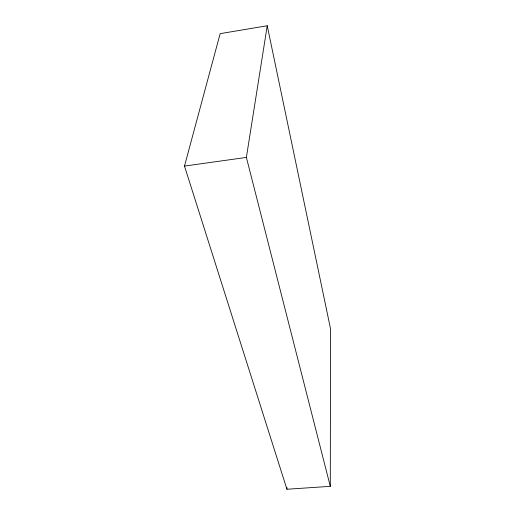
<?xml version="1.0" encoding="UTF-8"?>
<svg xmlns="http://www.w3.org/2000/svg" width="515" height="515" viewBox="0 0 515 515"><rect width="100%" height="100%" fill="white"/><g stroke="black" fill="none" stroke-linecap="round" stroke-linejoin="round"><path stroke-width="0.77" d="M330.295 486.34L330.508 328.692L267.234 25.75L220.15 33.655L184.492 166.081L286.926 489.25L330.295 486.34L246.382 157.416L267.234 25.75M286.926 489.25L287.01 487.647M184.492 166.081L246.382 157.416"/></g></svg>
